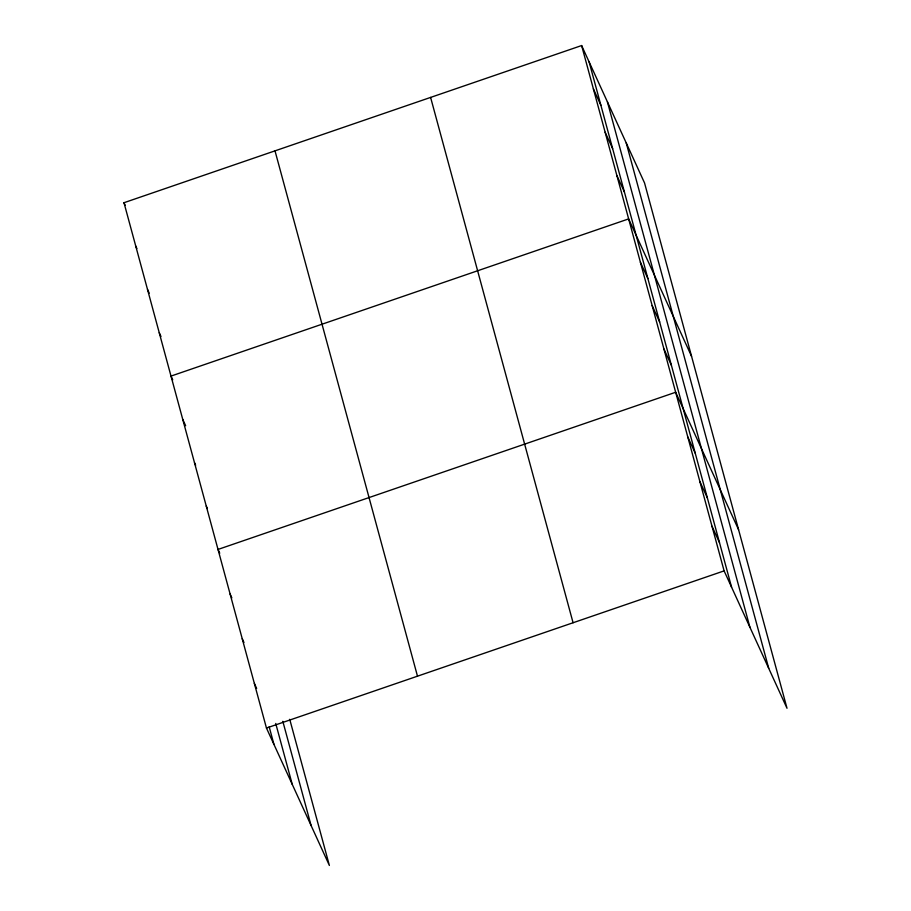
<?xml version="1.0" encoding="UTF-8"?>
<svg xmlns="http://www.w3.org/2000/svg" width="911" height="911" viewBox="0 0 911 911"><rect width="100%" height="100%" fill="white"/><g stroke="black" fill="none" stroke-linecap="round" stroke-linejoin="round"><path stroke-width="1.37" d="M289.732 719.314L329.372 865.45L266.456 728.048L123.987 202.72L581.628 45.55L644.544 182.952L787.013 708.28L724.108 570.878L581.628 45.55M266.456 728.048L724.108 570.878M593.391 88.891L600.873 105.243M605.143 132.232L612.625 148.584M616.895 175.572L624.377 191.914M691.551 356.303L628.647 218.902L171.006 376.084L172.737 379.853M640.399 262.243L647.892 278.595M652.151 305.584L659.644 321.936M663.914 348.924L671.396 365.277M738.57 529.667L675.666 392.265L218.025 549.435L219.745 553.216M687.771 436.916L695.264 453.268M699.887 481.566L707.369 497.918M711.992 526.228L719.474 542.569M123.987 202.72L125.137 205.237M135.739 246.061L136.901 248.578M147.502 289.402L149.222 293.171M159.254 332.743L160.985 336.512M182.758 419.424L185.639 425.71M194.51 462.765L195.66 465.282M206.262 506.095L207.423 508.611M230.13 594.097L231.861 597.867M242.246 638.748L243.966 642.517M254.351 683.398L256.651 688.431M626.256 143.004L768.725 668.332M607.409 101.85L749.878 627.167M589.121 61.902L731.59 587.231M430.607 97.42L573.076 622.748M275.008 150.862L417.489 676.178M282.82 721.318L311.084 825.503M275.726 723.459L292.237 784.348M269.178 726.807L273.949 744.401"/></g></svg>
